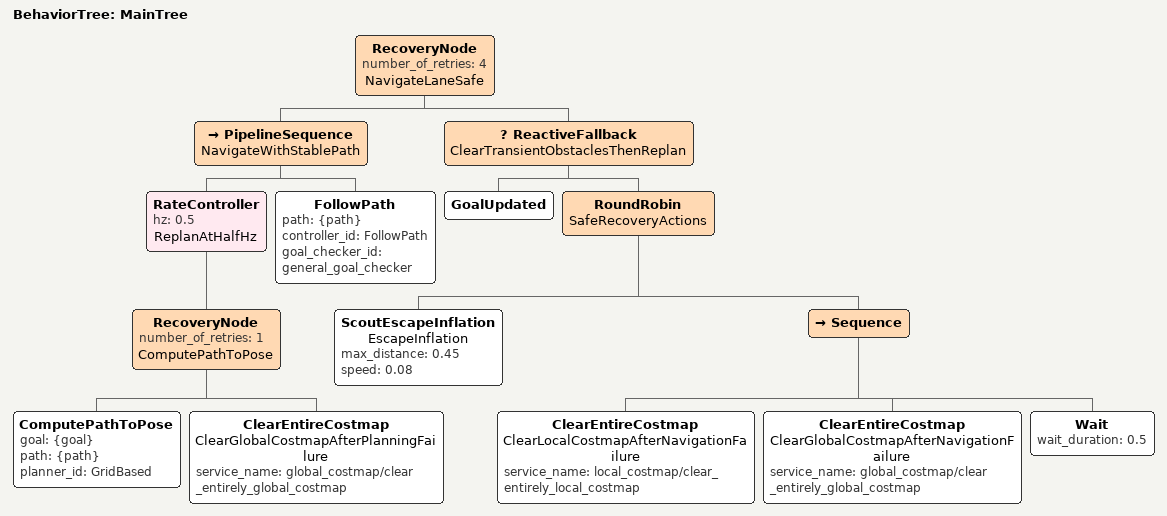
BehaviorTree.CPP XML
<root main_tree_to_execute="MainTree">
  <BehaviorTree ID="MainTree">
    <RecoveryNode number_of_retries="4" name="NavigateLaneSafe">
      <PipelineSequence name="NavigateWithStablePath">
        <RateController hz="0.5" name="ReplanAtHalfHz">
          <RecoveryNode number_of_retries="1" name="ComputePathToPose">
            <ComputePathToPose
              goal="{goal}"
              path="{path}"
              planner_id="GridBased"/>
            <ClearEntireCostmap
              name="ClearGlobalCostmapAfterPlanningFailure"
              service_name="global_costmap/clear_entirely_global_costmap"/>
          </RecoveryNode>
        </RateController>
        <FollowPath
          path="{path}"
          controller_id="FollowPath"
          goal_checker_id="general_goal_checker"/>
      </PipelineSequence>
      <ReactiveFallback name="ClearTransientObstaclesThenReplan">
        <GoalUpdated/>
        <RoundRobin name="SafeRecoveryActions">
          <!-- General-point only: reverse out of unexpected inflation if the
               rear cells are not lethal/unknown. Grasp/place trees omit this. -->
          <ScoutEscapeInflation
            name="EscapeInflation"
            max_distance="0.45"
            speed="0.08"/>
          <Sequence>
            <ClearEntireCostmap
              name="ClearLocalCostmapAfterNavigationFailure"
              service_name="local_costmap/clear_entirely_local_costmap"/>
            <ClearEntireCostmap
              name="ClearGlobalCostmapAfterNavigationFailure"
              service_name="global_costmap/clear_entirely_global_costmap"/>
            <Wait wait_duration="0.5"/>
          </Sequence>
        </RoundRobin>
      </ReactiveFallback>
    </RecoveryNode>
  </BehaviorTree>
</root>
